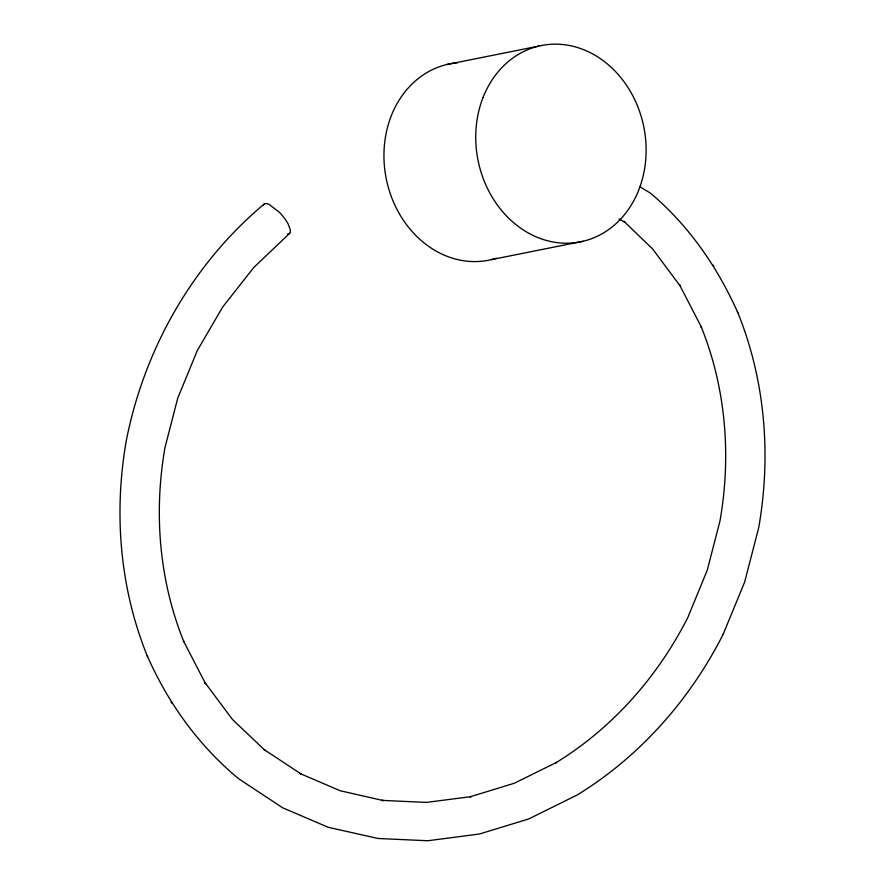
<?xml version="1.0" encoding="UTF-8"?>
<svg xmlns="http://www.w3.org/2000/svg" width="885" height="885" viewBox="0 0 885 885"><rect width="100%" height="100%" fill="white"/><g stroke="black" fill="none" stroke-linecap="round" stroke-linejoin="round"><path stroke-width="1.33" d="M264.051 204.147C192.521 264.128 144.255 349.188 126.323 440.553L126.278 440.752C113.678 512.703 119.685 587.795 147.187 655.719C168.073 703.088 198.705 745.723 238.718 778.778L282.746 807.85L328.169 827.276L377.995 838.482L427.82 840.75L479.493 834.002L528.788 818.924L577.064 795.04C639.888 756.586 689.913 699.814 723.156 634.313L723.277 634.047M723.156 634.313L744.628 582.109L758.722 527.593C771.322 455.631 765.315 380.55 737.813 312.615C717.469 267.082 688.707 225.365 650.409 193.096L639.767 186.724M289.649 233.33L253.818 267.447L222.743 306.94L197.311 350.548L177.785 398.018L165.019 447.367C153.614 512.47 159.046 580.394 183.925 641.846L183.416 640.873L205.574 683.729L204.988 682.612L232.478 719.483L265.212 750.58L264.095 749.562L301.188 774.065L299.738 773.413L340.327 790.781L383.426 800.593L381.833 800.372L426.426 802.407L471.373 796.589L469.924 796.832L514.218 783.28L556.665 762.339L555.647 762.914C612.475 728.134 657.732 676.771 687.811 617.52L707.215 570.316L719.981 520.966C731.386 455.875 725.954 387.951 701.075 326.499L701.584 327.461L679.426 284.605L680.012 285.733L652.522 248.862L623.914 221.305L625.031 222.312L619.024 219.004M446.947 64.483L538.744 46.12M491.319 259.637L583.115 241.262M713.31 265.201L713.896 266.319M737.316 311.653L737.813 312.615M147.187 655.719L147.684 656.692M171.104 702.015L171.69 703.133M263.487 204.988A20.565 6.438 49.1 0 1 269.206 204.468L279.406 212.3A18.85 5.896 49.1 0 1 288.112 223.916L290.346 229.834L290.214 232.489A20.565 6.438 49.1 0 1 287.592 233.917M496.441 258.21A100.082 84.551 78.7 0 1 386.214 178.593A100.082 84.551 78.7 0 1 457.434 62.802M483.033 97.527A100.082 84.551 78.7 0 0 569.973 243.132A100.082 84.551 78.7 0 0 629.777 90.414A100.082 84.551 78.7 0 0 483.033 97.527"/></g></svg>
